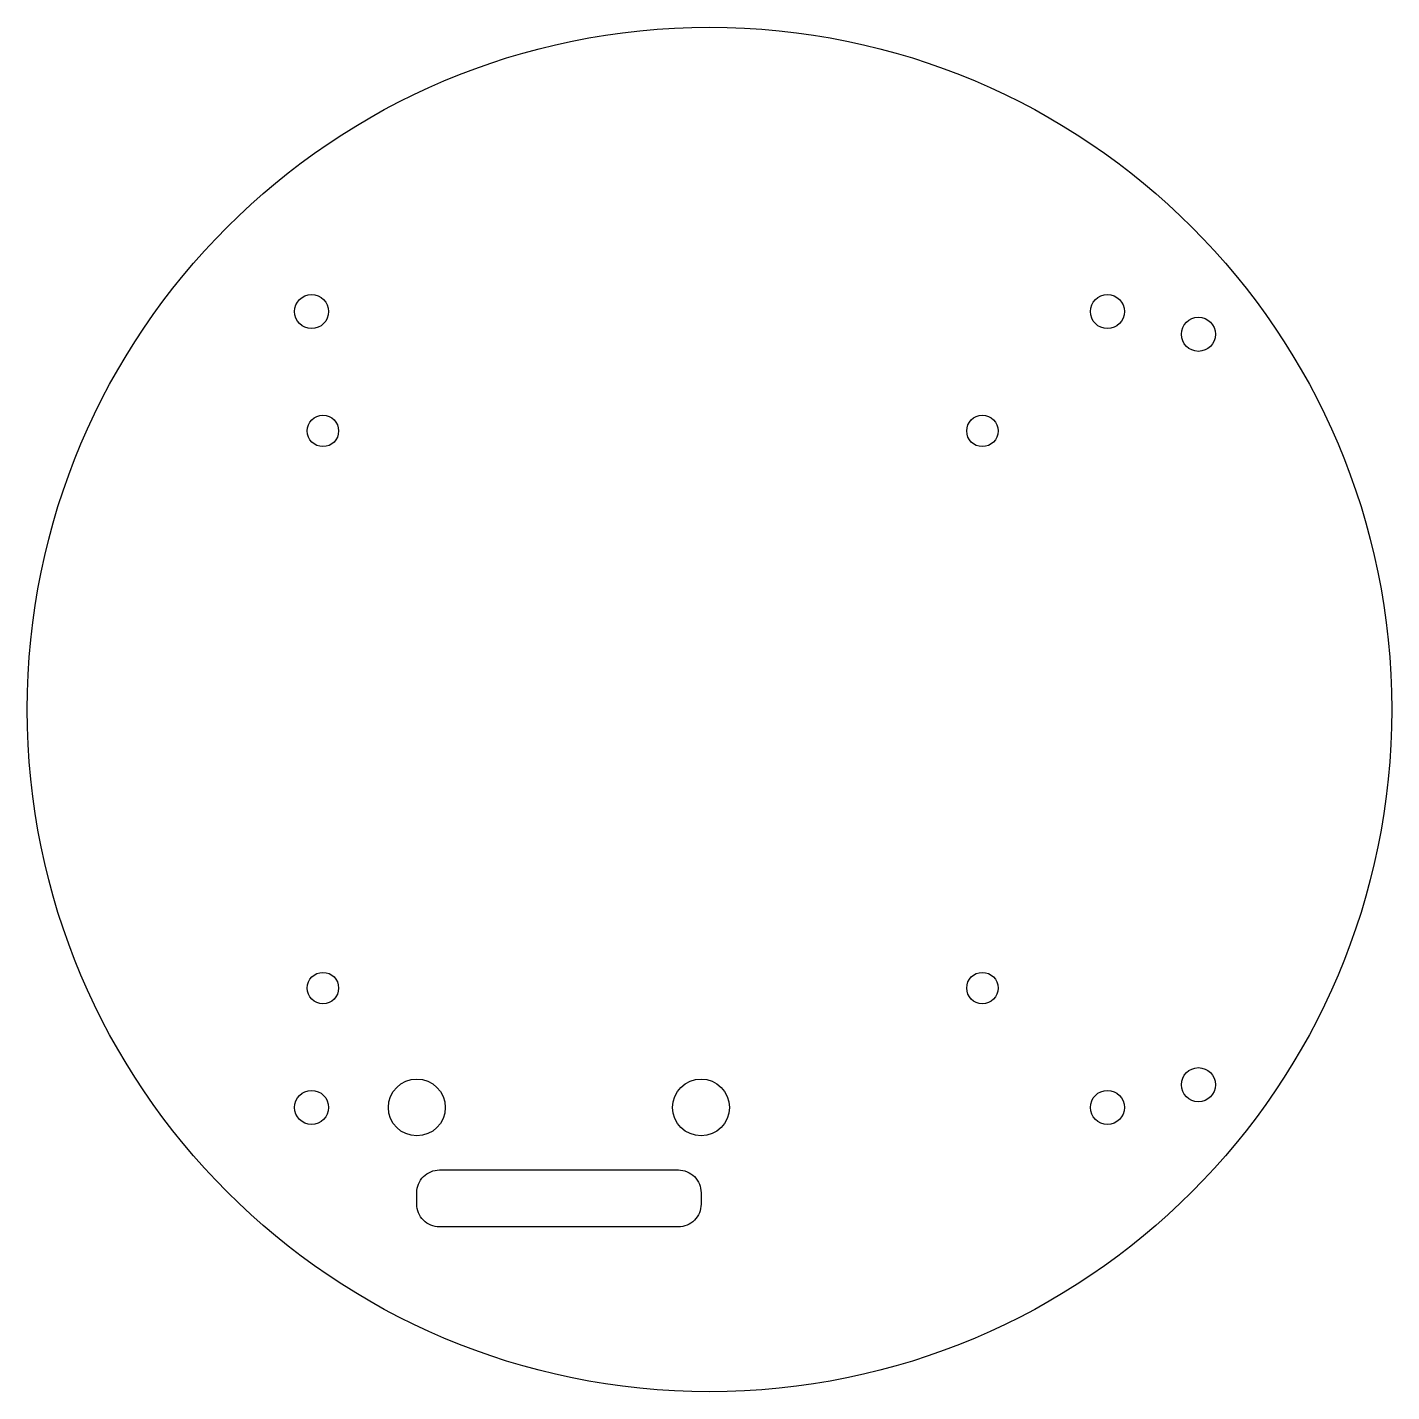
# Model space of a CAD drawing. Header units: millimetres. Extents: x -60 to 60, y -60 to 60.
import ezdxf

# ---------------------------------------------------------------- set-up
doc = ezdxf.new("R2010")
doc.units = ezdxf.units.MM
doc.layers.get('0').update_dxf_attribs({"linetype": 'CONTINUOUS'})

msp = doc.modelspace()

# ---------------------------------------------------------------- linework, layer by layer
msp.add_lwpolyline([(-2.74, -45.5), (-23.74, -45.5, -0.414214), (-25.74, -43.5), (-25.74, -42.5, -0.414214), (-23.74, -40.5), (-2.74, -40.5, -0.414214), (-0.74, -42.5), (-0.74, -43.5, -0.414214)], format="xyb", close=True)
for centre, radius in [((0, 0), 60), ((-35, 35), 1.5), ((35, 35), 1.5), ((43, 33), 1.5), ((-34, 24.5), 1.38), ((24, 24.5), 1.38), ((-34, -24.5), 1.38), ((24, -24.5), 1.38), ((43, -33), 1.5), ((-35, -35), 1.5), ((-25.74, -35), 2.5), ((-0.74, -35), 2.5), ((35, -35), 1.5)]:
    msp.add_circle(centre, radius)

doc.saveas('drawing.dxf')
